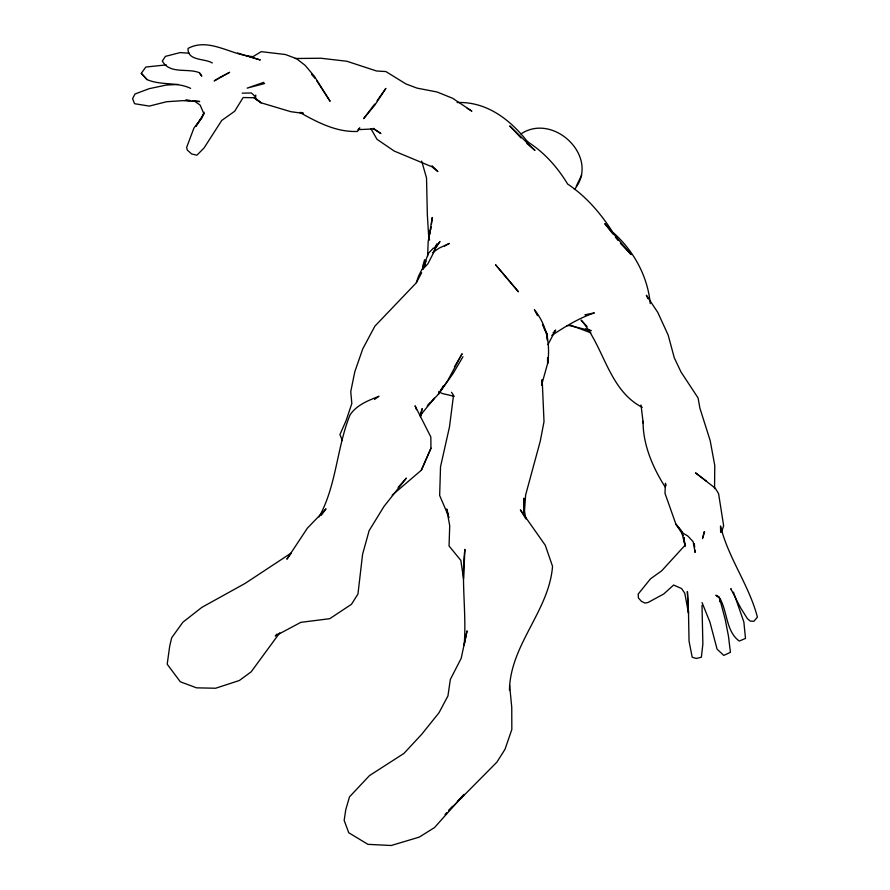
<?xml version="1.0" encoding="UTF-8"?>
<svg xmlns="http://www.w3.org/2000/svg" width="890" height="890" viewBox="0 0 890 890"><rect width="100%" height="100%" fill="white"/><g stroke="black" fill="none" stroke-linecap="round" stroke-linejoin="round"><path stroke-width="1.33" d="M547.684 358.058L547.628 363.465L541.52 385.303M714.559 488.666L714.759 465.459L710.187 440.628L699.907 408.221L698.072 397.952L681.006 371.987L674.308 357.869L668.168 335.107L657.788 312.434L646.374 295.246L647.909 298.628M523.821 512.729L524.099 498.166L524.277 510.471L525.957 518.926L520.383 509.881L545.281 545.259L552.545 566.329C549.03 611.052 510.193 644.66 509.447 690.306M255.764 95.085L255.541 98.99L261.115 102.817L290.763 111.673L303.512 113.419L301.054 112.363M574.406 189.537C600.75 157.308 553.547 111.962 520.939 133.967M524.388 512.495L525.656 494.896L540.263 441.173L544.013 421.66L542.188 379.596L541.621 382.277M429.981 234.137L430.271 230.343M430.86 229.553L431.172 226.861M431.494 224.18L432.284 217.449L428.179 241.635L427.612 256.187M643.069 421.259C642.869 444.488 652.804 467.773 665.286 487.164M720.466 599.393L719.966 601.863L719.676 599.326M420.536 416.242L422.183 408.632L420.547 413.772M702.789 537.549L704.079 531.786M422.594 266.566L424.597 259.747L426.121 261.293L418.589 276.011L416.175 283.065L421.682 272.707M702.522 538.695L704.591 531.897M436.189 246.463L436.99 243.86L434.198 248.444M721.534 532.253L723.637 525.734L718.597 493.672L715.249 488.187L695.535 472.868L706.538 481.245M433.83 250.902L435.488 249L427.845 263.907L422.65 269.392L428.301 253.439L433.452 248.032M420.369 416.731L421.882 413.06L420.236 415.129M204.133 112.251L201.674 118.003L195.878 126.302L203.855 113.731L200.161 105.131L194.888 101.404L192.162 101.06M392.223 495.151L421.37 470.187L430.96 448.226L430.827 436.968L415.063 405.807L416.542 409.7M421.37 470.187L430.96 448.226M319.087 516.934C336.576 485.35 336.676 447.982 349.959 415.04C356.656 404.861 368.204 400.611 378.973 396.239L374.545 399.432M576.242 186.177L581.66 175.208M203.855 113.731L201.674 118.003L193.931 128.038L186.611 147.473L187.367 150.154L191.65 153.97L196.912 155.205L204.088 147.918L221.699 120.495L234.682 111.228L243.159 97.533L254.896 97.766L261.115 102.817L253.639 97.422M547.973 344.586L555.627 330.034L553.013 333.027M422.65 269.392L425.264 264.497M443.264 385.904L438.381 394.237L427.2 406.085M454.434 366.858L462.11 353.764L447.77 380.542L438.381 394.237L453.021 373.611L462.967 356.723M435.377 248.388L439.983 241.479L434.587 249.089M374.679 104.086L363.609 118.67L374.812 105.153L385.882 88.388L377.082 100.726M279.772 632.79L251.191 671.805L239.332 680.505L215.636 688.237L196.534 687.837L180.314 681.785L167.198 664.218L169.734 645.929L171.703 637.741L182.895 622.199L201.885 607.347L245.084 583.428L291.252 553.013L286.88 559.187L307.384 528.159L325.996 508.824L321.301 515.277M190.649 88.366C176.62 81.68 161.112 85.696 147.039 79.599L141.276 73.314L145.849 67.039L166.274 64.892M420.692 414.951L434.353 398.208L432.54 400.189M415.586 283.576L374.868 326.185L362.731 348.947L354.787 371.809L350.749 391.633L351.828 403.537L346.099 420.592L339.913 434.62L342.428 440.55M398.108 487.364L406.352 478.119L383.935 506.521L369.128 530.651L362.575 554.325L357.958 594.053L351.45 604.31L329.734 618.695L300.831 622.344L275.277 635.961L277.079 633.958M683.854 537.449L684.989 545.303L661.76 570.757L650.501 578.834L638.197 594.053L638.397 597.935L641.323 601.24L644.961 603.075L648.02 602.497L663.762 593.975L673.619 585.042L681.518 588.501L684.777 593.196L688.515 613.199L689.038 641.111L692.198 657.221L696.303 658.478L701.376 657.209L702.866 644.015L702.01 605.456M428.001 405.117L429.814 403.137M448.76 810.301L452.609 806.307M457.416 801.312L464.157 794.336L434.498 827.589L419.19 837.145L391.233 845.5L367.937 844.343L348.758 832.751L344.163 820.38L345.765 809.689L349.503 796.861L369.483 775.602L403.96 753.396L421.738 734.261L439.037 712.701L447.959 695.88L450.34 679.448L461.187 658.333L467.05 630.854L464.168 645.039C466.727 613.088 460.92 581.303 464.914 549.353L463.557 578.878L460.831 560.377L449.05 545.982L449.717 525.678L446.658 508.98L448.193 513.83M444.989 814.495L446.925 812.548M448.872 810.601L496.865 762.174L505.008 749.302L511.828 729.477L511.75 707.361L509.614 685.244M432.584 252.682L439.082 248.143L449.339 243.426L444.577 246.096M551.8 335.441C565.094 326.608 579.201 317.953 594.353 312.935L586.577 314.437M218.729 78.142L214.19 80.912L229.653 72.312L219.863 77.452M263.863 82.314L247.153 88.121L264.608 83.526M178.434 84.428L166.33 85.051L149.142 88.689L135.002 94.006L132.599 98.623L134.557 103.707L149.297 106.088L166.653 101.716L182.806 100.659L199.683 101.527L194.376 100.948M585.242 314.882L587.756 314.749L585.142 314.715M567.041 325.684L569.789 325.629L590.971 330.769M242.202 93.161L251.425 92.972L254.996 96.309L255.541 98.99L254.896 97.766M295.202 58.506L320.867 58.239L346.889 61.254L376.57 71L385.859 71.545L405.94 83.949L417.043 88.121L437.001 91.97L452.654 98.289L471.878 111.128L467.194 108.335M189.292 53.222L180.125 52.588L165.395 56.382L162.325 61.054C169.812 74.46 187.234 67.918 199.104 72.602L201.785 76.151L199.805 73.047M186.411 100.092L190.393 100.514M457.093 102.528C486.73 101.427 510.259 119.56 527.848 142.155M212.321 62.979C204.789 58.251 187.367 61.165 188.046 48.405C209.15 37.113 231.4 55.425 253.094 56.604L261.215 51.653L285.401 54.513L296.537 58.684L305.048 65.259L314.337 76.251L330.101 101.293L316.673 80.601M185.354 100.192L189.436 100.715M454.245 396.328L442.096 393.458L438.703 391.533M246.508 55.792L260.292 59.975L237.563 53.033M585.676 328.877L590.971 330.502M570.679 325.195L590.882 332.849M719.465 597.112L715.849 595.221L720.043 598.67C727.542 612.042 726.018 631.511 739.301 641.067L745.497 638.442L743.862 621.977L733.46 592.128M299.685 112.396C317.541 122.353 336.364 132.332 357.446 131.442L359.805 127.893L358.014 129.651L373.611 128.939L380.898 133.544L373.333 128.338M525.756 140.687C543.189 151.078 557.207 166.764 567.631 184.041C586.176 196.356 600.85 213.589 612.776 232.223C633.48 250.279 647.698 276.111 650.245 303.601M642.246 407.364C608.348 389.798 604.265 346.766 581.114 320.089L587.022 326.519M731.257 589.124L730.746 588.691L740.702 608.015L747.366 618.628L750.348 621.153L753.952 621.231L757.401 617.137C749.213 585.342 728.176 557.93 720.511 525.979L720.644 532.331M526.891 143.412L534.957 150.421L509.759 125.946L520.984 137.917M311.489 74.271L315.071 78.365M432.039 165.763L437.88 171.57L432.039 166.831L394.214 151.055L377.004 139.307L371.019 128.839M620.43 243.326L631.155 254.618L604.811 223.657L612.999 234.059M141.276 73.314L147.039 79.599M615.446 237.185L617.905 240.3M451.497 392.29L453.522 395.26L449.495 426.822L440.528 466.749L439.66 495.474L449.072 517.435M683.342 535.491L675.888 524.143L664.975 493.282L665.453 483.259L666.098 485.74M537.493 315.672L534.423 309.742C546.727 324.961 550.532 344.352 547.628 363.465L547.572 357.98M544.257 328.71L547.328 334.64L547.484 340.203M542.444 324.672L547.328 334.64L547.383 340.136M702.043 602.552L709.942 622.154L717.084 649.166L723.781 655.396L730.423 652.326L728.443 636.027L725.261 619.618L719.532 598.069M429.592 240.1L428.757 237.797L427.345 214.824L426.521 177.867L421.671 161.101M684.989 545.303L681.417 530.93L675.888 524.143L683.342 533.41L687.781 535.969L693.154 541.687L695.09 552.423L694.868 549.909M683.832 537.449L685.122 546.616M641.023 404.995L643.214 423.195M694.322 543.623L694.656 547.394M518.325 291.675L495.674 264.897L518.325 291.675M688.515 613.199L687.403 591.55L688.515 613.199"/></g></svg>
